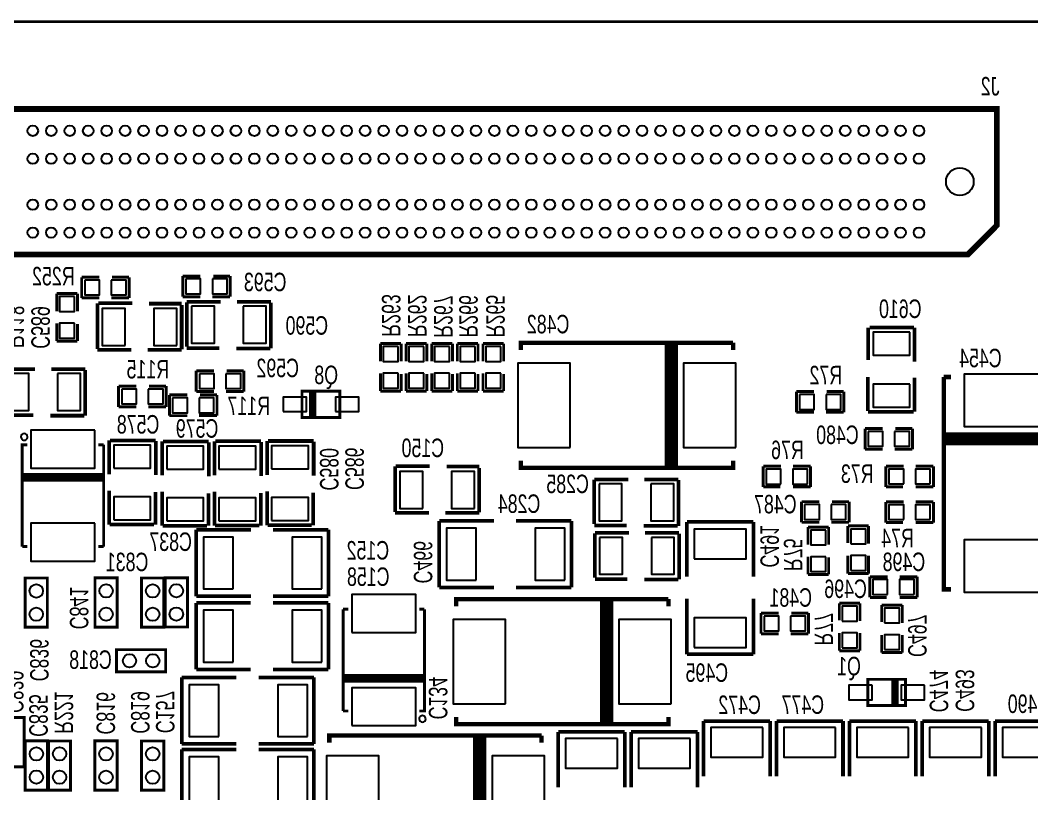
# Model space of a CAD drawing. Extents: x -3 to 103, y -3 to 103.
# Drawn here: x 15.66 to 50.45, y 76.46 to 103.05 of the extents above; entities that cross this region are included whole.
import ezdxf

# ---------------------------------------------------------------- set-up
doc = ezdxf.new("R2010")
doc.units = 0
for name, color, linetype in [('BG_OUTLINE', 254, 'CONTINUOUS'), ('PG_SILKSCREEN_BOTTOM', 92, 'CONTINUOUS'), ('PIN_BOTTOM', 140, 'CONTINUOUS'), ('RD_SILKSCREEN_BOTTOM', 142, 'CONTINUOUS')]:
    doc.layers.add(name, color=color, linetype=linetype)

msp = doc.modelspace()

# ---------------------------------------------------------------- linework, layer by layer
at = {"layer": 'BG_OUTLINE', "const_width": 0.09906}
msp.add_lwpolyline([(-2.999994, 102.999794), (102.999794, 102.999794), (102.999794, -2.999994), (-2.999994, -2.999994), (-2.999994, 102.999794)], dxfattribs=at)
at = {"layer": 'PG_SILKSCREEN_BOTTOM'}
for points, const_width in [([(49.250854, 99.999038), (6.431026, 99.999038), (6.431026, 95.998792), (7.431024, 94.998794), (48.250856, 94.998794), (49.250854, 95.998792), (49.250854, 99.999038)], 0.199898), ([(21.251164, 94.254828), (21.860764, 94.254828)], 0.1016), ([(21.251164, 93.543628), (21.251164, 94.254828)], 0.1016), ([(22.881082, 94.254828), (22.296882, 94.254828)], 0.1016), ([(22.8854, 93.543628), (22.8854, 94.254828)], 0.1016), ([(17.773904, 94.215204), (18.383504, 94.215204)], 0.1016), ([(17.773904, 93.504004), (17.773904, 94.215204)], 0.1016), ([(19.403822, 94.215204), (18.819622, 94.215204)], 0.1016), ([(19.40814, 93.504004), (19.40814, 94.215204)], 0.1016), ([(16.917162, 93.654626), (17.628362, 93.654626)], 0.1016), ([(16.917162, 93.654626), (16.917162, 93.045026)], 0.1016), ([(17.628362, 93.654626), (17.628362, 93.045026)], 0.1016), ([(21.251164, 93.543628), (21.860764, 93.543628)], 0.1016), ([(22.271482, 93.543628), (22.881082, 93.543628)], 0.1016), ([(17.773904, 93.504004), (18.383504, 93.504004)], 0.1016), ([(18.317464, 93.318838), (18.317464, 91.744038)], 0.127), ([(19.511264, 93.318838), (18.342864, 93.318838)], 0.127), ([(18.794222, 93.504004), (19.403822, 93.504004)], 0.1016), ([(20.095464, 93.306138), (21.213064, 93.306138)], 0.127), ([(21.213064, 93.255338), (21.213064, 91.731338)], 0.127), ([(21.387816, 93.367098), (22.556216, 93.367098)], 0.127), ([(21.387816, 91.830398), (21.387816, 93.354398)], 0.127), ([(24.283416, 93.367098), (23.115016, 93.367098)], 0.127), ([(24.283416, 91.766898), (24.283416, 93.341698)], 0.127), ([(16.917162, 92.634308), (16.917162, 92.024708)], 0.1016), ([(17.628362, 92.024708), (17.628362, 92.608908)], 0.1016), ([(44.82592, 91.36761), (44.82592, 92.48521)], 0.127), ([(44.87672, 92.48521), (46.40072, 92.48521)], 0.127), ([(46.41342, 92.48521), (46.41342, 91.31681)], 0.127), ([(16.917162, 92.02039), (17.628362, 92.02039)], 0.1016), ([(28.048204, 91.933522), (28.759404, 91.933522)], 0.1016), ([(28.048204, 91.933522), (28.048204, 91.323922)], 0.1016), ([(28.759404, 91.933522), (28.759404, 91.323922)], 0.1016), ([(28.930346, 91.933522), (29.641546, 91.933522)], 0.1016), ([(28.930346, 91.933522), (28.930346, 91.323922)], 0.1016), ([(29.641546, 91.933522), (29.641546, 91.323922)], 0.1016), ([(29.812488, 91.933522), (30.523688, 91.933522)], 0.1016), ([(29.812488, 91.933522), (29.812488, 91.323922)], 0.1016), ([(30.523688, 91.933522), (30.523688, 91.323922)], 0.1016), ([(30.69463, 91.933522), (31.40583, 91.933522)], 0.1016), ([(30.69463, 91.933522), (30.69463, 91.323922)], 0.1016), ([(31.40583, 91.933522), (31.40583, 91.323922)], 0.1016), ([(31.576772, 91.933522), (32.287972, 91.933522)], 0.1016), ([(31.576772, 91.933522), (31.576772, 91.323922)], 0.1016), ([(32.287972, 91.933522), (32.287972, 91.323922)], 0.1016), ([(40.176958, 91.961208), (32.876998, 91.961208), (32.876998, 91.716098)], 0.1524), ([(37.898578, 91.944698), (37.898578, 87.677498)], 0.1524), ([(38.050978, 91.944698), (38.050978, 87.677498)], 0.1524), ([(38.203378, 91.944698), (38.203378, 87.677498)], 0.1524), ([(40.176958, 91.716098), (40.176958, 91.961208)], 0.1524), ([(18.317464, 91.718638), (19.485864, 91.718638)], 0.127), ([(21.213064, 91.718638), (20.044664, 91.718638)], 0.127), ([(22.505416, 91.779598), (21.387816, 91.779598)], 0.127), ([(23.089616, 91.766898), (24.258016, 91.766898)], 0.127), ([(14.999716, 91.056206), (16.168116, 91.056206)], 0.127), ([(17.895316, 91.056206), (16.726916, 91.056206)], 0.127), ([(17.895316, 89.456006), (17.895316, 91.030806)], 0.127), ([(21.716746, 90.997532), (22.326346, 90.997532)], 0.1016), ([(21.716746, 90.286332), (21.716746, 90.997532)], 0.1016), ([(23.346664, 90.997532), (22.762464, 90.997532)], 0.1016), ([(23.350982, 90.286332), (23.350982, 90.997532)], 0.1016), ([(28.048204, 90.913204), (28.048204, 90.303604)], 0.1016), ([(28.759404, 90.303604), (28.759404, 90.887804)], 0.1016), ([(28.930346, 90.913204), (28.930346, 90.303604)], 0.1016), ([(29.641546, 90.303604), (29.641546, 90.887804)], 0.1016), ([(29.812488, 90.913204), (29.812488, 90.303604)], 0.1016), ([(30.523688, 90.303604), (30.523688, 90.887804)], 0.1016), ([(30.69463, 90.913204), (30.69463, 90.303604)], 0.1016), ([(31.40583, 90.303604), (31.40583, 90.887804)], 0.1016), ([(31.576772, 90.913204), (31.576772, 90.303604)], 0.1016), ([(32.287972, 90.303604), (32.287972, 90.887804)], 0.1016), ([(44.81322, 90.78341), (44.81322, 89.61501)], 0.127), ([(46.41342, 89.58961), (46.41342, 90.75801)], 0.127), ([(47.668688, 90.785442), (47.423578, 90.785442)], 0.1524), ([(47.423578, 90.785442), (47.423578, 83.485482), (47.668688, 83.485482)], 0.1524), ([(19.045428, 90.470482), (19.655028, 90.470482)], 0.1016), ([(19.045428, 89.759282), (19.045428, 90.470482)], 0.1016), ([(20.675346, 90.470482), (20.091146, 90.470482)], 0.1016), ([(20.679664, 89.759282), (20.679664, 90.470482)], 0.1016), ([(20.794726, 90.167714), (21.404326, 90.167714)], 0.1016), ([(20.794726, 89.456514), (20.794726, 90.167714)], 0.1016), ([(21.716746, 90.286332), (22.326346, 90.286332)], 0.1016), ([(22.424644, 90.167968), (21.840444, 90.167714)], 0.1016), ([(22.428962, 89.456768), (22.428962, 90.167968)], 0.1016), ([(22.737064, 90.286332), (23.346664, 90.286332)], 0.1016), ([(26.651966, 89.394284), (26.651966, 90.29446), (25.351994, 90.29446), (25.351994, 89.394284), (26.651966, 89.394284)], 0.100076), ([(25.64638, 89.412572), (25.64638, 90.276172)], 0.100076), ([(25.72258, 89.412572), (25.72258, 90.276172)], 0.100076), ([(25.79878, 89.412572), (25.79878, 90.276172)], 0.100076), ([(28.048204, 90.299286), (28.759404, 90.299286)], 0.1016), ([(28.930346, 90.299286), (29.641546, 90.299286)], 0.1016), ([(29.812488, 90.299286), (30.523688, 90.299286)], 0.1016), ([(30.69463, 90.299286), (31.40583, 90.299286)], 0.1016), ([(31.576772, 90.299286), (32.287972, 90.299286)], 0.1016), ([(42.355262, 90.282522), (42.964862, 90.282522)], 0.1016), ([(42.355262, 89.571322), (42.355262, 90.282522)], 0.1016), ([(43.98518, 90.282522), (43.40098, 90.282522)], 0.1016), ([(43.989498, 89.571322), (43.989498, 90.282522)], 0.1016), ([(19.045428, 89.759282), (19.655028, 89.759282)], 0.1016), ([(20.065746, 89.759282), (20.675346, 89.759282)], 0.1016), ([(16.117316, 89.468706), (14.999716, 89.468706)], 0.127), ([(16.701516, 89.456006), (17.869916, 89.456006)], 0.127), ([(20.794726, 89.456514), (21.404326, 89.456514)], 0.1016), ([(21.815044, 89.456768), (22.424644, 89.456768)], 0.1016), ([(42.355262, 89.571322), (42.964862, 89.571322)], 0.1016), ([(43.37558, 89.571322), (43.98518, 89.571322)], 0.1016), ([(44.81322, 89.58961), (46.38802, 89.58961)], 0.127), ([(44.716192, 89.013792), (45.325792, 89.013792)], 0.1016), ([(44.716192, 88.302592), (44.716192, 89.013792)], 0.1016), ([(46.34611, 89.013792), (45.76191, 89.013792)], 0.1016), ([(46.350428, 88.302592), (46.350428, 89.013792)], 0.1016), ([(47.440088, 88.811862), (51.707288, 88.811862)], 0.1524), ([(47.440088, 88.659462), (51.707288, 88.659462)], 0.1524), ([(15.729204, 84.956904), (15.729204, 88.457024), (15.90929, 88.457024)], 0.100076), ([(18.349214, 88.457024), (18.5293, 88.457024)], 0.100076), ([(18.5293, 88.457024), (18.5293, 84.956904)], 0.100076), ([(18.724626, 88.605614), (18.724626, 87.437214)], 0.127), ([(20.324826, 88.605614), (18.750026, 88.605614)], 0.127), ([(20.324826, 87.411814), (20.324826, 88.580214)], 0.127), ([(20.546314, 88.56853), (20.546314, 87.40013)], 0.127), ([(22.146514, 88.56853), (20.571714, 88.56853)], 0.127), ([(22.146514, 87.37473), (22.146514, 88.54313)], 0.127), ([(22.344634, 88.57488), (22.344634, 87.40648)], 0.127), ([(23.944834, 88.57488), (22.370034, 88.57488)], 0.127), ([(23.944834, 87.38108), (23.944834, 88.54948)], 0.127), ([(24.15286, 88.58504), (24.15286, 87.41664)], 0.127), ([(25.75306, 88.58504), (24.17826, 88.58504)], 0.127), ([(25.75306, 87.39124), (25.75306, 88.55964)], 0.127), ([(47.440088, 88.507062), (51.707288, 88.507062)], 0.1524), ([(44.716192, 88.302592), (45.325792, 88.302592)], 0.1016), ([(45.73651, 88.302592), (46.34611, 88.302592)], 0.1016), ([(28.55214, 87.71763), (28.55214, 86.14283)], 0.127), ([(29.74594, 87.71763), (28.57754, 87.71763)], 0.127), ([(30.33014, 87.70493), (31.44774, 87.70493)], 0.127), ([(31.44774, 87.65413), (31.44774, 86.13013)], 0.127), ([(32.876998, 87.906098), (32.876998, 87.660988), (40.176958, 87.660988), (40.176958, 87.906098)], 0.1524), ([(41.209976, 87.715852), (41.209976, 87.004652)], 0.1016), ([(41.823894, 87.715852), (41.214294, 87.715852)], 0.1016), ([(42.844212, 87.715852), (42.234612, 87.715852)], 0.1016), ([(42.844212, 87.715852), (42.844212, 87.004652)], 0.1016), ([(45.432218, 87.719662), (45.432218, 87.008462)], 0.1016), ([(46.046136, 87.719662), (45.436536, 87.719662)], 0.1016), ([(47.066454, 87.719662), (46.456854, 87.719662)], 0.1016), ([(47.066454, 87.719662), (47.066454, 87.008462)], 0.1016), ([(15.729204, 87.436706), (18.519648, 87.436706)], 0.100076), ([(15.729204, 87.33663), (18.519648, 87.33663)], 0.100076), ([(35.40379, 87.265002), (36.57219, 87.265002)], 0.127), ([(38.29939, 87.265002), (37.13099, 87.265002)], 0.127), ([(15.729204, 87.236554), (18.519648, 87.236554)], 0.100076), ([(35.40379, 85.728302), (35.40379, 87.252302)], 0.127), ([(38.29939, 85.664802), (38.29939, 87.239602)], 0.127), ([(41.214294, 87.004652), (41.798494, 87.004652)], 0.1016), ([(42.844212, 87.004652), (42.234612, 87.004652)], 0.1016), ([(45.436536, 87.008462), (46.020736, 87.008462)], 0.1016), ([(47.066454, 87.008462), (46.456854, 87.008462)], 0.1016), ([(18.724626, 85.710014), (18.724626, 86.878414)], 0.127), ([(20.312126, 86.827614), (20.312126, 85.710014)], 0.127), ([(20.546314, 85.67293), (20.546314, 86.84133)], 0.127), ([(22.133814, 86.79053), (22.133814, 85.67293)], 0.127), ([(22.344634, 85.67928), (22.344634, 86.84768)], 0.127), ([(23.932134, 86.79688), (23.932134, 85.67928)], 0.127), ([(24.15286, 85.68944), (24.15286, 86.85784)], 0.127), ([(25.74036, 86.80704), (25.74036, 85.68944)], 0.127), ([(42.531538, 86.4997), (43.141138, 86.4997)], 0.1016), ([(42.531538, 85.7885), (42.531538, 86.4997)], 0.1016), ([(44.161456, 86.4997), (43.577256, 86.4997)], 0.1016), ([(44.165774, 85.7885), (44.165774, 86.4997)], 0.1016), ([(45.432218, 86.491826), (45.432218, 85.780626)], 0.1016), ([(46.046136, 86.491826), (45.436536, 86.491826)], 0.1016), ([(47.066454, 86.491826), (46.456854, 86.491826)], 0.1016), ([(47.066454, 86.491826), (47.066454, 85.780626)], 0.1016), ([(28.55214, 86.11743), (29.72054, 86.11743)], 0.127), ([(31.44774, 86.11743), (30.27934, 86.11743)], 0.127), ([(20.261326, 85.710014), (18.737326, 85.710014)], 0.127), ([(22.083014, 85.67293), (20.559014, 85.67293)], 0.127), ([(21.714206, 85.534754), (21.714206, 83.248754)], 0.127), ([(23.593806, 85.534754), (21.714206, 85.534754)], 0.127), ([(23.881334, 85.67928), (22.357334, 85.67928)], 0.127), ([(25.68956, 85.68944), (24.16556, 85.68944)], 0.127), ([(24.355806, 85.534754), (26.260806, 85.534754)], 0.127), ([(26.260806, 85.534754), (26.260806, 83.248754)], 0.127), ([(30.073346, 85.836506), (30.073346, 83.550506)], 0.127), ([(31.952946, 85.836506), (30.073346, 85.836506)], 0.127), ([(32.714946, 85.836506), (34.619946, 85.836506)], 0.127), ([(34.619946, 85.836506), (34.619946, 83.550506)], 0.127), ([(36.52139, 85.677502), (35.40379, 85.677502)], 0.127), ([(37.10559, 85.664802), (38.27399, 85.664802)], 0.127), ([(38.591744, 85.802216), (38.591744, 83.922616)], 0.127), ([(40.877744, 85.802216), (38.591744, 85.802216)], 0.127), ([(40.877744, 83.922616), (40.877744, 85.802216)], 0.127), ([(42.531538, 85.7885), (43.141138, 85.7885)], 0.1016), ([(42.754042, 85.62721), (43.465242, 85.62721)], 0.1016), ([(42.754042, 85.62721), (42.754042, 85.01761)], 0.1016), ([(43.465242, 85.62721), (43.465242, 85.01761)], 0.1016), ([(43.551856, 85.7885), (44.161456, 85.7885)], 0.1016), ([(44.83989, 85.66404), (44.12869, 85.66404)], 0.1016), ([(44.12869, 85.659722), (44.12869, 85.075522)], 0.1016), ([(44.83989, 85.050122), (44.83989, 85.659722)], 0.1016), ([(45.436536, 85.780626), (46.020736, 85.780626)], 0.1016), ([(47.066454, 85.780626), (46.456854, 85.780626)], 0.1016), ([(35.424872, 85.424264), (36.593272, 85.424264)], 0.127), ([(35.424872, 83.887564), (35.424872, 85.411564)], 0.127), ([(38.320472, 85.424264), (37.152072, 85.424264)], 0.127), ([(38.320472, 83.824064), (38.320472, 85.398864)], 0.127), ([(15.90929, 84.956904), (15.729204, 84.956904)], 0.100076), ([(18.349214, 84.956904), (18.5293, 84.956904)], 0.100076), ([(42.754042, 84.606892), (42.754042, 83.997292)], 0.1016), ([(43.465242, 83.997292), (43.465242, 84.581492)], 0.1016), ([(44.12869, 84.029804), (44.12869, 84.639404)], 0.1016), ([(44.83989, 84.029804), (44.83989, 84.639404)], 0.1016), ([(16.594836, 82.183478), (15.832836, 82.183478), (15.832836, 83.874102), (16.594836, 83.874102), (16.594836, 82.183478)], 0.100076), ([(18.996152, 82.187034), (18.234152, 82.187034), (18.234152, 83.877658), (18.996152, 83.877658), (18.996152, 82.187034)], 0.100076), ([(20.597114, 82.186018), (19.835114, 82.186018), (19.835114, 83.876642), (20.597114, 83.876642), (20.597114, 82.186018)], 0.100076), ([(21.411438, 82.190844), (20.649438, 82.190844), (20.649438, 83.881468), (21.411438, 83.881468), (21.411438, 82.190844)], 0.100076), ([(36.542472, 83.836764), (35.424872, 83.836764)], 0.127), ([(37.126672, 83.824064), (38.295072, 83.824064)], 0.127), ([(42.754042, 83.992974), (43.465242, 83.992974)], 0.1016), ([(44.83989, 84.029804), (44.12869, 84.029804)], 0.1016), ([(44.877228, 83.918552), (44.877228, 83.207352)], 0.1016), ([(45.491146, 83.918552), (44.881546, 83.918552)], 0.1016), ([(46.511464, 83.918552), (45.901864, 83.918552)], 0.1016), ([(46.511464, 83.918552), (46.511464, 83.207352)], 0.1016), ([(30.073346, 83.550506), (31.952946, 83.550506)], 0.127), ([(34.619946, 83.550506), (32.714946, 83.550506)], 0.127), ([(21.714206, 83.248754), (23.593806, 83.248754)], 0.127), ([(26.260806, 83.248754), (24.355806, 83.248754)], 0.127), ([(37.953696, 83.151472), (30.653736, 83.151472), (30.653736, 82.906362)], 0.1524), ([(35.675316, 83.134962), (35.675316, 78.867762)], 0.1524), ([(35.827716, 83.134962), (35.827716, 78.867762)], 0.1524), ([(35.980116, 83.134962), (35.980116, 78.867762)], 0.1524), ([(37.953696, 82.906362), (37.953696, 83.151472)], 0.1524), ([(38.591744, 81.255616), (38.591744, 83.160616)], 0.127), ([(40.877744, 83.160616), (40.877744, 81.255616)], 0.127), ([(44.881546, 83.207352), (45.465746, 83.207352)], 0.1016), ([(46.511464, 83.207352), (45.901864, 83.207352)], 0.1016), ([(21.712174, 83.018376), (21.712174, 80.732376)], 0.127), ([(23.591774, 83.018376), (21.712174, 83.018376)], 0.127), ([(24.353774, 83.018376), (26.258774, 83.018376)], 0.127), ([(26.258774, 83.018376), (26.258774, 80.732376)], 0.127), ([(26.764488, 79.303372), (26.764488, 82.803492)], 0.100076), ([(26.944574, 82.803492), (26.764488, 82.803492)], 0.100076), ([(29.564584, 82.803492), (29.564584, 79.303372), (29.384498, 79.303372)], 0.100076), ([(29.384498, 82.803492), (29.564584, 82.803492)], 0.100076), ([(44.54271, 83.009486), (43.83151, 83.009486)], 0.1016), ([(43.83151, 83.005168), (43.83151, 82.420968)], 0.1016), ([(44.54271, 82.395568), (44.54271, 83.005168)], 0.1016), ([(45.9994, 82.945986), (45.2882, 82.945986)], 0.1016), ([(45.2882, 82.941668), (45.2882, 82.357468)], 0.1016), ([(45.9994, 82.332068), (45.9994, 82.941668)], 0.1016), ([(41.137586, 82.668364), (41.747186, 82.668364)], 0.1016), ([(41.137586, 81.957164), (41.137586, 82.668364)], 0.1016), ([(42.767504, 82.668364), (42.183304, 82.668364)], 0.1016), ([(42.771822, 81.957164), (42.771822, 82.668364)], 0.1016), ([(41.137586, 81.957164), (41.747186, 81.957164)], 0.1016), ([(42.157904, 81.957164), (42.767504, 81.957164)], 0.1016), ([(43.83151, 81.37525), (43.83151, 81.98485)], 0.1016), ([(44.54271, 81.37525), (44.54271, 81.98485)], 0.1016), ([(45.2882, 81.31175), (45.2882, 81.92135)], 0.1016), ([(45.9994, 81.31175), (45.9994, 81.92135)], 0.1016), ([(20.664678, 81.411064), (20.664678, 80.649064), (18.974054, 80.649064), (18.974054, 81.411064), (20.664678, 81.411064)], 0.100076), ([(44.54271, 81.37525), (43.83151, 81.37525)], 0.1016), ([(40.877744, 81.255616), (38.591744, 81.255616)], 0.127), ([(45.9994, 81.31175), (45.2882, 81.31175)], 0.1016), ([(21.712174, 80.732376), (23.591774, 80.732376)], 0.127), ([(26.258774, 80.732376), (24.353774, 80.732376)], 0.127), ([(21.216874, 80.458056), (21.216874, 78.172056)], 0.127), ([(23.096474, 80.458056), (21.216874, 80.458056)], 0.127), ([(23.858474, 80.458056), (25.763474, 80.458056)], 0.127), ([(25.763474, 80.458056), (25.763474, 78.172056)], 0.127), ([(29.564584, 80.523842), (26.77414, 80.523842)], 0.100076), ([(29.564584, 80.423766), (26.77414, 80.423766)], 0.100076), ([(29.564584, 80.32369), (26.77414, 80.32369)], 0.100076), ([(44.81195, 80.393032), (44.81195, 79.492856), (46.111922, 79.492856), (46.111922, 80.393032), (44.81195, 80.393032)], 0.100076), ([(45.665136, 80.374744), (45.665136, 79.511144)], 0.100076), ([(45.741336, 80.374744), (45.741336, 79.511144)], 0.100076), ([(45.817536, 80.374744), (45.817536, 79.511144)], 0.100076), ([(26.944574, 79.303372), (26.764488, 79.303372)], 0.100076), ([(15.794482, 77.38745), (15.032482, 77.38745), (15.032482, 79.078074), (15.794482, 79.078074), (15.794482, 77.38745)], 0.100076), ([(30.653736, 79.096362), (30.653736, 78.851252), (37.953696, 78.851252), (37.953696, 79.096362)], 0.1524), ([(39.165784, 78.958186), (41.451784, 78.958186)], 0.127), ([(39.165784, 77.053186), (39.165784, 78.958186)], 0.127), ([(41.451784, 78.958186), (41.451784, 77.053186)], 0.127), ([(41.672256, 78.958186), (43.958256, 78.958186)], 0.127), ([(41.672256, 77.053186), (41.672256, 78.958186)], 0.127), ([(43.958256, 78.958186), (43.958256, 77.053186)], 0.127), ([(44.178728, 78.958186), (46.464728, 78.958186)], 0.127), ([(44.178728, 77.053186), (44.178728, 78.958186)], 0.127), ([(46.464728, 78.958186), (46.464728, 77.053186)], 0.127), ([(46.6852, 78.958186), (48.9712, 78.958186)], 0.127), ([(46.6852, 77.053186), (46.6852, 78.958186)], 0.127), ([(48.9712, 78.958186), (48.9712, 77.053186)], 0.127), ([(49.191672, 78.958186), (51.477672, 78.958186)], 0.127), ([(49.191672, 77.053186), (49.191672, 78.958186)], 0.127), ([(34.164016, 78.583536), (36.450016, 78.583536)], 0.127), ([(34.164016, 76.678536), (34.164016, 78.583536)], 0.127), ([(36.450016, 78.583536), (36.450016, 76.678536)], 0.127), ([(36.670488, 78.583536), (38.956488, 78.583536)], 0.127), ([(36.670488, 76.678536), (36.670488, 78.583536)], 0.127), ([(38.956488, 78.583536), (38.956488, 76.678536)], 0.127), ([(15.834868, 78.275688), (16.596868, 78.275688), (16.596868, 76.585064), (15.834868, 76.585064), (15.834868, 78.275688)], 0.100076), ([(16.631666, 78.273148), (17.393666, 78.273148), (17.393666, 76.582524), (16.631666, 76.582524), (16.631666, 78.273148)], 0.100076), ([(18.230342, 78.274164), (18.992342, 78.274164), (18.992342, 76.58354), (18.230342, 76.58354), (18.230342, 78.274164)], 0.100076), ([(19.83486, 78.273402), (20.59686, 78.273402), (20.59686, 76.582778), (19.83486, 76.582778), (19.83486, 78.273402)], 0.100076), ([(33.592516, 78.459584), (26.292556, 78.459584), (26.292556, 78.214474)], 0.1524), ([(31.314136, 78.443074), (31.314136, 74.175874)], 0.1524), ([(31.466536, 78.443074), (31.466536, 74.175874)], 0.1524), ([(31.618936, 78.443074), (31.618936, 74.175874)], 0.1524), ([(33.592516, 78.214474), (33.592516, 78.459584)], 0.1524), ([(21.216874, 78.172056), (23.096474, 78.172056)], 0.127), ([(21.216874, 77.980286), (21.216874, 75.694286)], 0.127), ([(23.096474, 77.980286), (21.216874, 77.980286)], 0.127), ([(25.763474, 78.172056), (23.858474, 78.172056)], 0.127), ([(23.858474, 77.980286), (25.763474, 77.980286)], 0.127), ([(25.763474, 77.980286), (25.763474, 75.694286)], 0.127)]:
    msp.add_lwpolyline(points, dxfattribs=dict(at, const_width=const_width))
for points in [[(15.912338, 88.727026, 1), (15.686166, 88.726794, 1)], [(29.60751, 79.03337, 1), (29.381562, 79.033602, 1)]]:
    msp.add_lwpolyline(points, format="xyb", close=True, dxfattribs=at)
at = {"layer": 'PIN_BOTTOM'}
for points in [[(17.878552, 94.114874), (17.878552, 93.604334), (18.389092, 93.604334), (18.389092, 94.114874)], [(18.792952, 94.114874), (18.792952, 93.604334), (19.303492, 93.604334), (19.303492, 94.114874)], [(21.355812, 94.154498), (21.355812, 93.643958), (21.866352, 93.643958), (21.866352, 94.154498)], [(22.270212, 94.154498), (22.270212, 93.643958), (22.780752, 93.643958), (22.780752, 94.154498)], [(17.528032, 93.549978), (17.017492, 93.549978), (17.017492, 93.039438), (17.528032, 93.039438)], [(19.271234, 91.871038), (19.271234, 93.141038), (18.481294, 93.141038), (18.481294, 91.871038)], [(21.049234, 91.871038), (21.049234, 93.141038), (20.259294, 93.141038), (20.259294, 91.871038)], [(21.551646, 93.214698), (21.551646, 91.944698), (22.341586, 91.944698), (22.341586, 93.214698)], [(23.329646, 93.214698), (23.329646, 91.944698), (24.119586, 91.944698), (24.119586, 93.214698)], [(17.528032, 92.635578), (17.017492, 92.635578), (17.017492, 92.125038), (17.528032, 92.125038)], [(46.26102, 92.32138), (44.99102, 92.32138), (44.99102, 91.53144), (46.26102, 91.53144)], [(28.659074, 91.828874), (28.148534, 91.828874), (28.148534, 91.318334), (28.659074, 91.318334)], [(29.541216, 91.828874), (29.030676, 91.828874), (29.030676, 91.318334), (29.541216, 91.318334)], [(30.423358, 91.828874), (29.912818, 91.828874), (29.912818, 91.318334), (30.423358, 91.318334)], [(31.3055, 91.828874), (30.79496, 91.828874), (30.79496, 91.318334), (31.3055, 91.318334)], [(32.187642, 91.828874), (31.677102, 91.828874), (31.677102, 91.318334), (32.187642, 91.318334)], [(34.577528, 88.360758), (34.577528, 91.261438), (32.776668, 91.261438), (32.776668, 88.360758)], [(40.277288, 88.360758), (40.277288, 91.261438), (38.476428, 91.261438), (38.476428, 88.360758)], [(15.163546, 90.903806), (15.163546, 89.633806), (15.953486, 89.633806), (15.953486, 90.903806)], [(16.941546, 90.903806), (16.941546, 89.633806), (17.731486, 89.633806), (17.731486, 90.903806)], [(21.821394, 90.897202), (21.821394, 90.386662), (22.331934, 90.386662), (22.331934, 90.897202)], [(22.735794, 90.897202), (22.735794, 90.386662), (23.246334, 90.386662), (23.246334, 90.897202)], [(28.659074, 90.914474), (28.148534, 90.914474), (28.148534, 90.403934), (28.659074, 90.403934)], [(29.541216, 90.914474), (29.030676, 90.914474), (29.030676, 90.403934), (29.541216, 90.403934)], [(30.423358, 90.914474), (29.912818, 90.914474), (29.912818, 90.403934), (30.423358, 90.403934)], [(31.3055, 90.914474), (30.79496, 90.914474), (30.79496, 90.403934), (31.3055, 90.403934)], [(32.187642, 90.914474), (31.677102, 90.914474), (31.677102, 90.403934), (32.187642, 90.403934)], [(51.024028, 90.885772), (48.123348, 90.885772), (48.123348, 89.084912), (51.024028, 89.084912)], [(46.26102, 90.54338), (44.99102, 90.54338), (44.99102, 89.75344), (46.26102, 89.75344)], [(19.150076, 90.370152), (19.150076, 89.859612), (19.660616, 89.859612), (19.660616, 90.370152)], [(20.064476, 90.370152), (20.064476, 89.859612), (20.575016, 89.859612), (20.575016, 90.370152)], [(42.45991, 90.182192), (42.45991, 89.671652), (42.97045, 89.671652), (42.97045, 90.182192)], [(43.37431, 90.182192), (43.37431, 89.671652), (43.88485, 89.671652), (43.88485, 90.182192)], [(20.899374, 90.067638), (20.899374, 89.557098), (21.409914, 89.557098), (21.409914, 90.067638)], [(21.813774, 90.067638), (21.813774, 89.557098), (22.324314, 89.557098), (22.324314, 90.067638)], [(24.702008, 89.594182), (25.502108, 89.594182), (25.502108, 90.094562), (24.702008, 90.094562)], [(26.501852, 89.594182), (27.301952, 89.594182), (27.301952, 90.094562), (26.501852, 90.094562)], [(18.229072, 88.95715), (16.029432, 88.95715), (16.029432, 87.65667), (18.229072, 87.65667)], [(44.82084, 88.913462), (44.82084, 88.402922), (45.33138, 88.402922), (45.33138, 88.913462)], [(45.73524, 88.913462), (45.73524, 88.402922), (46.24578, 88.402922), (46.24578, 88.913462)], [(18.877026, 87.651844), (20.147026, 87.651844), (20.147026, 88.441784), (18.877026, 88.441784)], [(20.698714, 87.61476), (21.968714, 87.61476), (21.968714, 88.4047), (20.698714, 88.4047)], [(22.497034, 87.62111), (23.767034, 87.62111), (23.767034, 88.41105), (22.497034, 88.41105)], [(24.30526, 87.63127), (25.57526, 87.63127), (25.57526, 88.42121), (24.30526, 88.42121)], [(29.50591, 86.26983), (29.50591, 87.53983), (28.71597, 87.53983), (28.71597, 86.26983)], [(31.28391, 86.26983), (31.28391, 87.53983), (30.49397, 87.53983), (30.49397, 86.26983)], [(41.825164, 87.104982), (41.825164, 87.615522), (41.314624, 87.615522), (41.314624, 87.104982)], [(42.739564, 87.104982), (42.739564, 87.615522), (42.229024, 87.615522), (42.229024, 87.104982)], [(46.047406, 87.108792), (46.047406, 87.619332), (45.536866, 87.619332), (45.536866, 87.108792)], [(46.961806, 87.108792), (46.961806, 87.619332), (46.451266, 87.619332), (46.451266, 87.108792)], [(35.56762, 87.112602), (35.56762, 85.842602), (36.35756, 85.842602), (36.35756, 87.112602)], [(37.34562, 87.112602), (37.34562, 85.842602), (38.13556, 85.842602), (38.13556, 87.112602)], [(18.877026, 85.873844), (20.147026, 85.873844), (20.147026, 86.663784), (18.877026, 86.663784)], [(20.698714, 85.83676), (21.968714, 85.83676), (21.968714, 86.6267), (20.698714, 86.6267)], [(22.497034, 85.84311), (23.767034, 85.84311), (23.767034, 86.63305), (22.497034, 86.63305)], [(24.30526, 85.85327), (25.57526, 85.85327), (25.57526, 86.64321), (24.30526, 86.64321)], [(42.636186, 86.39937), (42.636186, 85.88883), (43.146726, 85.88883), (43.146726, 86.39937)], [(43.550586, 86.39937), (43.550586, 85.88883), (44.061126, 85.88883), (44.061126, 86.39937)], [(46.047406, 85.880956), (46.047406, 86.391496), (45.536866, 86.391496), (45.536866, 85.880956)], [(46.961806, 85.880956), (46.961806, 86.391496), (46.451266, 86.391496), (46.451266, 85.880956)], [(18.229072, 85.757258), (16.029432, 85.757258), (16.029432, 84.456778), (18.229072, 84.456778)], [(31.345886, 83.803236), (31.345886, 85.583776), (30.324806, 85.583776), (30.324806, 83.803236)], [(34.393886, 83.803236), (34.393886, 85.583776), (33.372806, 85.583776), (33.372806, 83.803236)], [(22.986746, 83.501484), (22.986746, 85.282024), (21.965666, 85.282024), (21.965666, 83.501484)], [(26.034746, 83.501484), (26.034746, 85.282024), (25.013666, 85.282024), (25.013666, 83.501484)], [(35.588702, 85.271864), (35.588702, 84.001864), (36.378642, 84.001864), (36.378642, 85.271864)], [(37.366702, 85.271864), (37.366702, 84.001864), (38.156642, 84.001864), (38.156642, 85.271864)], [(38.844474, 84.529676), (40.625014, 84.529676), (40.625014, 85.550756), (38.844474, 85.550756)], [(43.364912, 85.522562), (42.854372, 85.522562), (42.854372, 85.012022), (43.364912, 85.012022)], [(44.22902, 85.048852), (44.73956, 85.048852), (44.73956, 85.559392), (44.22902, 85.559392)], [(51.024028, 85.186012), (48.123348, 85.186012), (48.123348, 83.385152), (51.024028, 83.385152)], [(43.364912, 84.608162), (42.854372, 84.608162), (42.854372, 84.097622), (43.364912, 84.097622)], [(44.22902, 84.134452), (44.73956, 84.134452), (44.73956, 84.644992), (44.22902, 84.644992)], [(45.492416, 83.307682), (45.492416, 83.818222), (44.981876, 83.818222), (44.981876, 83.307682)], [(46.406816, 83.307682), (46.406816, 83.818222), (45.896276, 83.818222), (45.896276, 83.307682)], [(27.064716, 82.003138), (29.264356, 82.003138), (29.264356, 83.303618), (27.064716, 83.303618)], [(43.93184, 82.394298), (44.44238, 82.394298), (44.44238, 82.904838), (43.93184, 82.904838)], [(45.38853, 82.330798), (45.89907, 82.330798), (45.89907, 82.841338), (45.38853, 82.841338)], [(22.984714, 80.985106), (22.984714, 82.765646), (21.963634, 82.765646), (21.963634, 80.985106)], [(26.032714, 80.985106), (26.032714, 82.765646), (25.011634, 82.765646), (25.011634, 80.985106)], [(32.354266, 79.551022), (32.354266, 82.451702), (30.553406, 82.451702), (30.553406, 79.551022)], [(38.054026, 79.551022), (38.054026, 82.451702), (36.253166, 82.451702), (36.253166, 79.551022)], [(38.844474, 81.481676), (40.625014, 81.481676), (40.625014, 82.502756), (38.844474, 82.502756)], [(41.242234, 82.568034), (41.242234, 82.057494), (41.752774, 82.057494), (41.752774, 82.568034)], [(42.156634, 82.568034), (42.156634, 82.057494), (42.667174, 82.057494), (42.667174, 82.568034)], [(43.93184, 81.479898), (44.44238, 81.479898), (44.44238, 81.990438), (43.93184, 81.990438)], [(45.38853, 81.416398), (45.89907, 81.416398), (45.89907, 81.926938), (45.38853, 81.926938)], [(22.489414, 78.424786), (22.489414, 80.205326), (21.468334, 80.205326), (21.468334, 78.424786)], [(25.537414, 78.424786), (25.537414, 80.205326), (24.516334, 80.205326), (24.516334, 78.424786)], [(27.064716, 78.803246), (29.264356, 78.803246), (29.264356, 80.103726), (27.064716, 80.103726)], [(44.962064, 80.193134), (44.161964, 80.193134), (44.161964, 79.692754), (44.962064, 79.692754)], [(46.761908, 80.193134), (45.961808, 80.193134), (45.961808, 79.692754), (46.761908, 79.692754)], [(41.199054, 78.732126), (39.418514, 78.732126), (39.418514, 77.711046), (41.199054, 77.711046)], [(43.705526, 78.732126), (41.924986, 78.732126), (41.924986, 77.711046), (43.705526, 77.711046)], [(46.211998, 78.732126), (44.431458, 78.732126), (44.431458, 77.711046), (46.211998, 77.711046)], [(48.71847, 78.732126), (46.93793, 78.732126), (46.93793, 77.711046), (48.71847, 77.711046)], [(51.224942, 78.732126), (49.444402, 78.732126), (49.444402, 77.711046), (51.224942, 77.711046)], [(36.197286, 78.357476), (34.416746, 78.357476), (34.416746, 77.336396), (36.197286, 77.336396)], [(38.703758, 78.357476), (36.923218, 78.357476), (36.923218, 77.336396), (38.703758, 77.336396)], [(22.489414, 75.947016), (22.489414, 77.727556), (21.468334, 77.727556), (21.468334, 75.947016)], [(25.537414, 75.947016), (25.537414, 77.727556), (24.516334, 77.727556), (24.516334, 75.947016)], [(27.993086, 74.859134), (27.993086, 77.759814), (26.192226, 77.759814), (26.192226, 74.859134)], [(33.692846, 74.859134), (33.692846, 77.759814), (31.891986, 77.759814), (31.891986, 74.859134)]]:
    msp.add_lwpolyline(points, close=True, dxfattribs=at)
for centre, radius in [((16.09344, 99.248976), 0.18034), ((16.72844, 99.248976), 0.18034), ((17.36344, 99.248976), 0.18034), ((17.99844, 99.248976), 0.18034), ((18.63344, 99.248976), 0.18034), ((19.26844, 99.248976), 0.18034), ((19.90344, 99.248976), 0.18034), ((20.53844, 99.248976), 0.18034), ((21.17344, 99.248976), 0.18034), ((21.80844, 99.248976), 0.18034), ((22.44344, 99.248976), 0.18034), ((23.07844, 99.248976), 0.18034), ((23.71344, 99.248976), 0.18034), ((24.34844, 99.248976), 0.18034), ((24.98344, 99.248976), 0.18034), ((25.61844, 99.248976), 0.18034), ((26.25344, 99.248976), 0.18034), ((26.88844, 99.248976), 0.18034), ((27.52344, 99.248976), 0.18034), ((28.15844, 99.248976), 0.18034), ((28.79344, 99.248976), 0.18034), ((29.42844, 99.248976), 0.18034), ((30.06344, 99.248976), 0.18034), ((30.69844, 99.248976), 0.18034), ((31.33344, 99.248976), 0.18034), ((31.96844, 99.248976), 0.18034), ((32.60344, 99.248976), 0.18034), ((33.23844, 99.248976), 0.18034), ((33.87344, 99.248976), 0.18034), ((34.50844, 99.248976), 0.18034), ((35.14344, 99.248976), 0.18034), ((35.77844, 99.248976), 0.18034), ((36.41344, 99.248976), 0.18034), ((37.04844, 99.248976), 0.18034), ((37.68344, 99.248976), 0.18034), ((38.31844, 99.248976), 0.18034), ((38.95344, 99.248976), 0.18034), ((39.58844, 99.248976), 0.18034), ((40.22344, 99.248976), 0.18034), ((40.85844, 99.248976), 0.18034), ((41.49344, 99.248976), 0.18034), ((42.12844, 99.248976), 0.18034), ((42.76344, 99.248976), 0.18034), ((43.39844, 99.248976), 0.18034), ((44.03344, 99.248976), 0.18034), ((44.66844, 99.248976), 0.18034), ((45.30344, 99.248976), 0.18034), ((45.93844, 99.248976), 0.18034), ((46.57344, 99.248976), 0.18034), ((16.09344, 98.288856), 0.18034), ((16.72844, 98.288856), 0.18034), ((17.36344, 98.288856), 0.18034), ((17.99844, 98.288856), 0.18034), ((18.63344, 98.288856), 0.18034), ((19.26844, 98.288856), 0.18034), ((19.90344, 98.288856), 0.18034), ((20.53844, 98.288856), 0.18034), ((21.17344, 98.288856), 0.18034), ((21.80844, 98.288856), 0.18034), ((22.44344, 98.288856), 0.18034), ((23.07844, 98.288856), 0.18034), ((23.71344, 98.288856), 0.18034), ((24.34844, 98.288856), 0.18034), ((24.98344, 98.288856), 0.18034), ((25.61844, 98.288856), 0.18034), ((26.25344, 98.288856), 0.18034), ((26.88844, 98.288856), 0.18034), ((27.52344, 98.288856), 0.18034), ((28.15844, 98.288856), 0.18034), ((28.79344, 98.288856), 0.18034), ((29.42844, 98.288856), 0.18034), ((30.06344, 98.288856), 0.18034), ((30.69844, 98.288856), 0.18034), ((31.33344, 98.288856), 0.18034), ((31.96844, 98.288856), 0.18034), ((32.60344, 98.288856), 0.18034), ((33.23844, 98.288856), 0.18034), ((33.87344, 98.288856), 0.18034), ((34.50844, 98.288856), 0.18034), ((35.14344, 98.288856), 0.18034), ((35.77844, 98.288856), 0.18034), ((36.41344, 98.288856), 0.18034), ((37.04844, 98.288856), 0.18034), ((37.68344, 98.288856), 0.18034), ((38.31844, 98.288856), 0.18034), ((38.95344, 98.288856), 0.18034), ((39.58844, 98.288856), 0.18034), ((40.22344, 98.288856), 0.18034), ((40.85844, 98.288856), 0.18034), ((41.49344, 98.288856), 0.18034), ((42.12844, 98.288856), 0.18034), ((42.76344, 98.288856), 0.18034), ((43.39844, 98.288856), 0.18034), ((44.03344, 98.288856), 0.18034), ((44.66844, 98.288856), 0.18034), ((45.30344, 98.288856), 0.18034), ((45.93844, 98.288856), 0.18034), ((46.57344, 98.288856), 0.18034), ((47.976028, 97.498916), 0.47498), ((16.09344, 96.708976), 0.18034), ((16.72844, 96.708976), 0.18034), ((17.36344, 96.708976), 0.18034), ((17.99844, 96.708976), 0.18034), ((18.63344, 96.708976), 0.18034), ((19.26844, 96.708976), 0.18034), ((19.90344, 96.708976), 0.18034), ((20.53844, 96.708976), 0.18034), ((21.17344, 96.708976), 0.18034), ((21.80844, 96.708976), 0.18034), ((22.44344, 96.708976), 0.18034), ((23.07844, 96.708976), 0.18034), ((23.71344, 96.708976), 0.18034), ((24.34844, 96.708976), 0.18034), ((24.98344, 96.708976), 0.18034), ((25.61844, 96.708976), 0.18034), ((26.25344, 96.708976), 0.18034), ((26.88844, 96.708976), 0.18034), ((27.52344, 96.708976), 0.18034), ((28.15844, 96.708976), 0.18034), ((28.79344, 96.708976), 0.18034), ((29.42844, 96.708976), 0.18034), ((30.06344, 96.708976), 0.18034), ((30.69844, 96.708976), 0.18034), ((31.33344, 96.708976), 0.18034), ((31.96844, 96.708976), 0.18034), ((32.60344, 96.708976), 0.18034), ((33.23844, 96.708976), 0.18034), ((33.87344, 96.708976), 0.18034), ((34.50844, 96.708976), 0.18034), ((35.14344, 96.708976), 0.18034), ((35.77844, 96.708976), 0.18034), ((36.41344, 96.708976), 0.18034), ((37.04844, 96.708976), 0.18034), ((37.68344, 96.708976), 0.18034), ((38.31844, 96.708976), 0.18034), ((38.95344, 96.708976), 0.18034), ((39.58844, 96.708976), 0.18034), ((40.22344, 96.708976), 0.18034), ((40.85844, 96.708976), 0.18034), ((41.49344, 96.708976), 0.18034), ((42.12844, 96.708976), 0.18034), ((42.76344, 96.708976), 0.18034), ((43.39844, 96.708976), 0.18034), ((44.03344, 96.708976), 0.18034), ((44.66844, 96.708976), 0.18034), ((45.30344, 96.708976), 0.18034), ((45.93844, 96.708976), 0.18034), ((46.57344, 96.708976), 0.18034), ((16.09344, 95.748856), 0.18034), ((16.72844, 95.748856), 0.18034), ((17.36344, 95.748856), 0.18034), ((17.99844, 95.748856), 0.18034), ((18.63344, 95.748856), 0.18034), ((19.26844, 95.748856), 0.18034), ((19.90344, 95.748856), 0.18034), ((20.53844, 95.748856), 0.18034), ((21.17344, 95.748856), 0.18034), ((21.80844, 95.748856), 0.18034), ((22.44344, 95.748856), 0.18034), ((23.07844, 95.748856), 0.18034), ((23.71344, 95.748856), 0.18034), ((24.34844, 95.748856), 0.18034), ((24.98344, 95.748856), 0.18034), ((25.61844, 95.748856), 0.18034), ((26.25344, 95.748856), 0.18034), ((26.88844, 95.748856), 0.18034), ((27.52344, 95.748856), 0.18034), ((28.15844, 95.748856), 0.18034), ((28.79344, 95.748856), 0.18034), ((29.42844, 95.748856), 0.18034), ((30.06344, 95.748856), 0.18034), ((30.69844, 95.748856), 0.18034), ((31.33344, 95.748856), 0.18034), ((31.96844, 95.748856), 0.18034), ((32.60344, 95.748856), 0.18034), ((33.23844, 95.748856), 0.18034), ((33.87344, 95.748856), 0.18034), ((34.50844, 95.748856), 0.18034), ((35.14344, 95.748856), 0.18034), ((35.77844, 95.748856), 0.18034), ((36.41344, 95.748856), 0.18034), ((37.04844, 95.748856), 0.18034), ((37.68344, 95.748856), 0.18034), ((38.31844, 95.748856), 0.18034), ((38.95344, 95.748856), 0.18034), ((39.58844, 95.748856), 0.18034), ((40.22344, 95.748856), 0.18034), ((40.85844, 95.748856), 0.18034), ((41.49344, 95.748856), 0.18034), ((42.12844, 95.748856), 0.18034), ((42.76344, 95.748856), 0.18034), ((43.39844, 95.748856), 0.18034), ((44.03344, 95.748856), 0.18034), ((44.66844, 95.748856), 0.18034), ((45.30344, 95.748856), 0.18034), ((45.93844, 95.748856), 0.18034), ((46.57344, 95.748856), 0.18034), ((16.213836, 83.42884), 0.22987), ((18.615152, 83.432396), 0.22987), ((20.216114, 83.43138), 0.22987), ((21.030438, 83.436206), 0.22987), ((16.213836, 82.62874), 0.22987), ((18.615152, 82.632296), 0.22987), ((20.216114, 82.63128), 0.22987), ((21.030438, 82.636106), 0.22987), ((19.419316, 81.030064), 0.22987), ((20.219416, 81.030064), 0.22987), ((16.215868, 77.830426), 0.22987), ((17.012666, 77.827886), 0.22987), ((18.611342, 77.828902), 0.22987), ((20.21586, 77.82814), 0.22987), ((16.215868, 77.030326), 0.22987), ((17.012666, 77.027786), 0.22987), ((18.611342, 77.028802), 0.22987), ((20.21586, 77.02804), 0.22987)]:
    msp.add_circle(centre, radius, dxfattribs=at)

# ---------------------------------------------------------------- texts
at = {"layer": 'RD_SILKSCREEN_BOTTOM', "text_generation_flag": 2, "width": 0.72}
for s, p in [('J2', (49.34204, 100.462588)), ('R252', (17.532096, 93.935296)), ('C593', (24.81707, 93.734382)), ('C610', (46.659546, 92.813378)), ('C482', (34.547556, 92.286328)), ('C590', (26.249884, 92.240608)), ('C454', (49.415192, 91.119706)), ('R115', (20.779994, 90.733626)), ('C592', (25.248108, 90.779092)), ('Q8', (26.592022, 90.541094)), ('R72', (43.928792, 90.534236)), ('R117', (24.252174, 89.475056)), ('C578', (20.444714, 88.841326)), ('C579', (22.474682, 88.699086)), ('C480', (44.498514, 88.481154)), ('C150', (30.238446, 88.031828)), ('R76', (42.607992, 87.962994)), ('R73', (45.009816, 87.145622)), ('C285', (35.21837, 86.793578)), ('C284', (33.548066, 86.113874)), ('C487', (42.361866, 86.097618)), ('C837', (21.565108, 84.805774)), ('R74', (46.396402, 84.933028)), ('C152', (28.34894, 84.510626)), ('C831', (20.067778, 84.110068)), ('C498', (46.784768, 84.113624)), ('C158', (28.361386, 83.603592)), ('C481', (42.892726, 82.888074)), ('C496', (44.777914, 83.188048)), ('C818', (18.809208, 80.751934)), ('Q1', (44.57192, 80.530192)), ('C495', (40.006524, 80.305656)), ('C472', (41.133268, 79.20101)), ('C477', (43.308016, 79.204566)), ('C490', (51.086258, 79.235046))]:
    msp.add_text(s, height=0.635, dxfattribs=at).set_placement(p)
for s, p in [('R263', (28.100274, 92.169996)), ('R262', (28.999942, 92.157042)), ('R265', (31.687516, 92.148152)), ('R267', (29.896054, 92.131896)), ('R266', (30.758892, 92.140024)), ('R118', (15.159228, 91.783408)), ('C589', (16.04264, 91.756484)), ('C580', (25.970738, 86.88197)), ('C586', (26.84272, 86.901274)), ('C491', (41.118028, 84.23529)), ('C466', (29.197046, 83.688174)), ('R75', (41.924986, 84.112608)), ('C841', (17.367504, 82.110834)), ('R77', (42.979086, 81.554574)), ('C497', (46.198282, 81.15808)), ('C836', (16.001238, 80.32242)), ('C839', (15.135606, 79.233014)), ('C134', (29.714698, 79.013558)), ('C474', (46.940216, 79.25816)), ('C493', (47.834804, 79.27467)), ('C835', (15.971266, 78.415388)), ('R221', (16.845026, 78.518512)), ('C816', (18.284952, 78.495398)), ('C819', (19.47291, 78.523084)), ('C157', (20.329906, 78.539594))]:
    msp.add_text(s, height=0.635, rotation=270, dxfattribs=at).set_placement(p)

doc.saveas('drawing.dxf')
